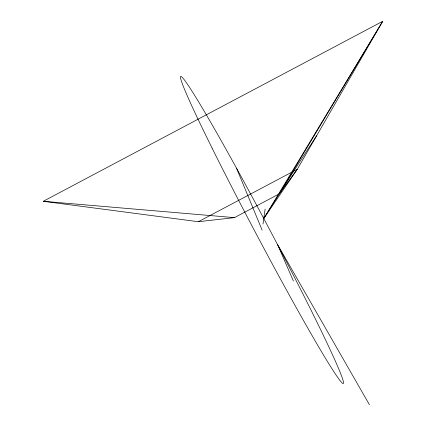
<?xml version="1.0" encoding="UTF-8"?>
<svg xmlns="http://www.w3.org/2000/svg" width="426" height="426" viewBox="0 0 426 426"><rect width="100%" height="100%" fill="white"/><g stroke="black" fill="none" stroke-linecap="round" stroke-linejoin="round"><path stroke-width="0.64" d="M263.007 223.996L265.137 209.097M279.302 193.846L382.713 21.3L43.287 201.285L198.351 221.722L234.46 217.627L279.302 193.846L297.273 169.271L382.713 21.3L263.795 218.49L297.273 169.271L198.351 221.722M43.287 201.285L234.46 217.627M369.406 404.7L277.544 244.497L293.392 281.006M236.499 168.132L262.128 230.131M263.795 218.49A173.723 4.755 -58 0 1 316.614 135.777M212.111 148.141A173.723 6.933 62.1 0 0 342.989 383.522A173.723 6.933 62.1 0 0 231.286 158.722A173.723 6.933 62.1 0 0 212.111 148.141"/></g></svg>
